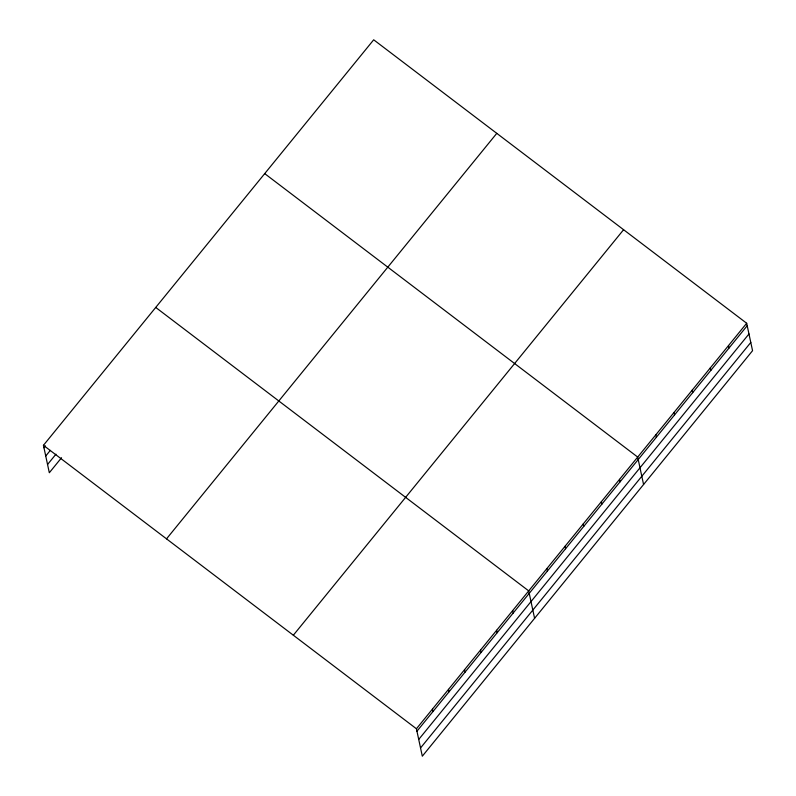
<?xml version="1.0" encoding="UTF-8"?>
<svg xmlns="http://www.w3.org/2000/svg" width="796" height="796" viewBox="0 0 796 796"><rect width="100%" height="100%" fill="white"/><g stroke="black" fill="none" stroke-linecap="round" stroke-linejoin="round"><path stroke-width="1.19" d="M43.442 445.312L373.692 39.8L746.678 323.256L752.558 350.688L422.308 756.2L416.427 728.768L43.442 445.312L49.322 472.744L61.541 457.73M43.969 447.77L45.491 445.889M45.73 456.009L50.317 450.387M47.551 464.496L55.959 454.188M166.523 538.852L496.784 133.34M293.336 635.228L623.596 229.716M416.427 728.768L746.678 323.256M416.945 731.226L747.205 325.713M418.716 739.464L748.976 333.952M420.537 747.961L750.797 342.449M264.71 173.618L637.695 457.073L643.576 484.505M155.727 307.435L528.713 590.901L534.594 618.323M728.519 345.564L729.037 348.021M710.35 367.861L710.878 370.319M692.182 390.169L692.709 392.627M674.023 412.467L674.55 414.925M655.854 434.775L656.382 437.233M619.527 479.381L620.054 481.839M601.368 501.679L601.895 504.137M583.199 523.987L583.727 526.445M565.041 546.295L565.568 548.742M546.872 568.593L547.399 571.05M512.674 610.592L513.191 613.049M496.624 630.293L497.152 632.74M480.585 649.984L481.112 652.441M464.546 669.685L465.073 672.142M448.506 689.376L449.034 691.833M432.467 709.077L432.994 711.534"/></g></svg>
